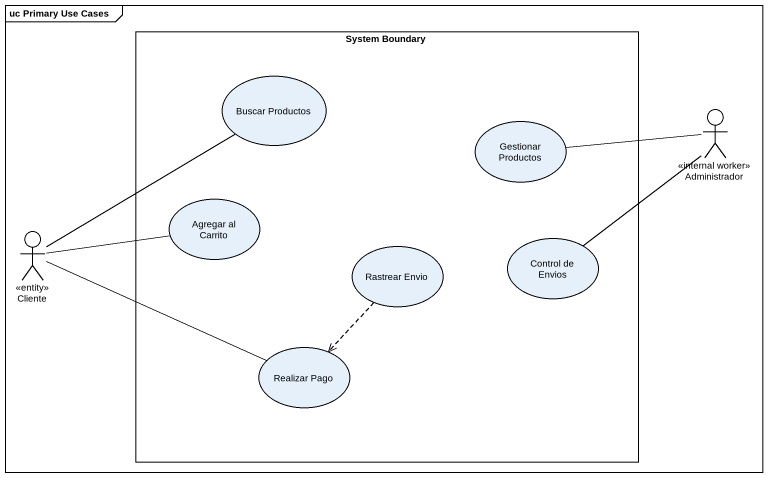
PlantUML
@startuml
mainframe uc Primary Use Cases
rectangle "System Boundary" as System_Boundary {
  usecase "Buscar Productos" as Buscar_Productos
  usecase "Gestionar Productos" as Gestionar_Productos
  usecase "Agregar al Carrito" as Agregar_al_Carrito
  usecase "Rastrear Envio" as Rastrear_Envio
  usecase "Control de Envios" as Control_de_Envios
  usecase "Realizar Pago" as Realizar_Pago
}
actor Administrador <<internal worker>>
actor Cliente <<entity>>
Administrador -left- Gestionar_Productos
Administrador -- Control_de_Envios
Cliente -up- Buscar_Productos
Cliente -right- Agregar_al_Carrito
Cliente -right- Realizar_Pago
Rastrear_Envio ..> Realizar_Pago
@enduml
